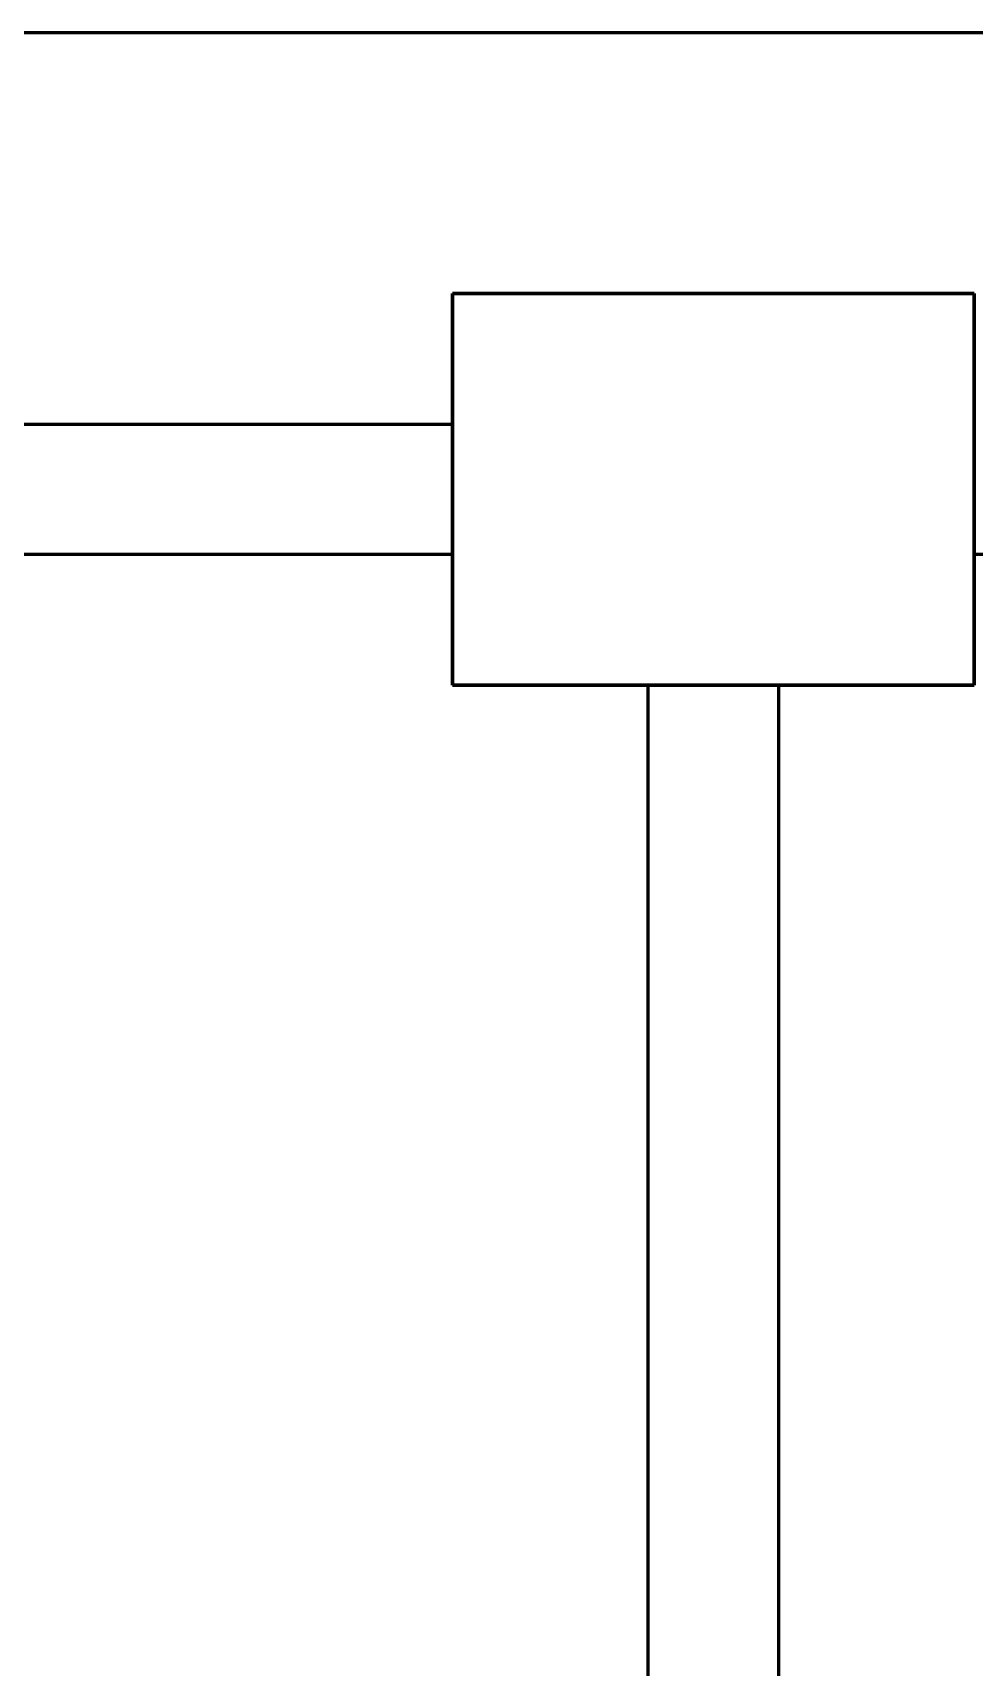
# Model space of a CAD drawing. Extents: x 0 to 297, y 0 to 292.
# Drawn here: x 81.03 to 84.64, y 108.25 to 114.52 of the extents above; entities that cross this region are included whole.
import ezdxf

# ---------------------------------------------------------------- set-up
doc = ezdxf.new("R2010")
doc.units = 0
doc.header["$MEASUREMENT"] = 0
doc.linetypes.add('K5LT_BASIC', pattern=[0])
doc.layers.add('Системный слой', color=7, linetype='Continuous')

# ---------------------------------------------------------------- blocks, each defined once
blk = doc.blocks.new('*U')
at = {"layer": 'Системный слой', "linetype": 'K5LT_BASIC', "lineweight": 60}
for p, q in [((84.6417, 113.5189), (82.6417, 113.5189)), ((82.6417, 113.5189), (82.6417, 112.0189)), ((84.6417, 113.5189), (82.6417, 113.5189)), ((82.6417, 113.5189), (82.6417, 112.0189)), ((84.6417, 112.0189), (84.6417, 113.5189)), ((84.6417, 112.0189), (84.6417, 113.5189)), ((82.6417, 112.0189), (84.6417, 112.0189)), ((82.6417, 112.0189), (84.6417, 112.0189))]:
    blk.add_line(p, q, dxfattribs=at)

msp = doc.modelspace()

# ---------------------------------------------------------------- linework, layer by layer
at = {"layer": 'Системный слой', "linetype": 'K5LT_BASIC', "lineweight": 60}
for p, q in [((114.642, 114.5189), (69.142, 114.5189)), ((84.6417, 113.5189), (82.6417, 113.5189)), ((82.6417, 112.0189), (82.6417, 113.5189)), ((82.6417, 113.5189), (82.6417, 112.0189)), ((82.6417, 113.5189), (84.6417, 113.5189)), ((84.6417, 113.5189), (82.6417, 113.5189)), ((82.6417, 112.0189), (82.6417, 113.5189)), ((82.6417, 113.5189), (82.6417, 112.0189)), ((82.6417, 113.5189), (84.6417, 113.5189)), ((84.6417, 113.5189), (84.6417, 112.0189)), ((84.6417, 113.5189), (84.6417, 112.0189)), ((84.6417, 113.5189), (84.6417, 112.0189)), ((84.6417, 113.5189), (84.6417, 112.0189)), ((76.6419, 113.019), (82.6419, 113.019)), ((82.6417, 112.5189), (76.6417, 112.5189)), ((90.6417, 112.5189), (84.6417, 112.5189)), ((84.6417, 112.0189), (82.6417, 112.0189)), ((82.6417, 112.0189), (84.6417, 112.0189)), ((82.6417, 112.0189), (84.6417, 112.0189)), ((84.6417, 112.0189), (82.6417, 112.0189)), ((82.6417, 112.0189), (84.6417, 112.0189)), ((82.6417, 112.0189), (84.6417, 112.0189)), ((83.8917, 112.0189), (83.1417, 112.0189)), ((84.6417, 112.0189), (83.1417, 112.0189)), ((83.8917, 112.0189), (83.1417, 112.0189)), ((83.3913, 112.0189), (83.3913, 100.5189)), ((83.3913, 112.0189), (83.3913, 106.5779)), ((83.8917, 112.0189), (83.8917, 100.5189)), ((84.142, 112.0193), (84.6417, 112.0189)), ((84.142, 112.0193), (84.6417, 112.0189))]:
    msp.add_line(p, q, dxfattribs=at)

# ---------------------------------------------------------------- block references
at = {"layer": 'Системный слой'}
msp.add_blockref('*U', (0, 0), dxfattribs=at)
msp.add_blockref('*U', (0, 0), dxfattribs=at)
msp.add_blockref('*U', (0, 0), dxfattribs=at)
msp.add_blockref('*U', (0, 0), dxfattribs=at)
msp.add_blockref('*U', (0, 0), dxfattribs=at)
msp.add_blockref('*U', (0, 0), dxfattribs=at)
msp.add_blockref('*U', (0, 0), dxfattribs=at)
msp.add_blockref('*U', (0, 0), dxfattribs=at)
msp.add_blockref('*U', (0, 0), dxfattribs=at)
msp.add_blockref('*U', (0, 0), dxfattribs=at)
msp.add_blockref('*U', (0, 0), dxfattribs=at)
msp.add_blockref('*U', (0, 0), dxfattribs=at)
msp.add_blockref('*U', (0, 0), dxfattribs=at)
msp.add_blockref('*U', (0, 0), dxfattribs=at)
msp.add_blockref('*U', (0, 0), dxfattribs=at)
msp.add_blockref('*U', (0, 0), dxfattribs=at)
msp.add_blockref('*U', (0, 0), dxfattribs=at)
msp.add_blockref('*U', (0, 0), dxfattribs=at)
msp.add_blockref('*U', (0, 0), dxfattribs=at)
msp.add_blockref('*U', (0, 0), dxfattribs=at)
msp.add_blockref('*U', (0, 0), dxfattribs=at)
msp.add_blockref('*U', (0, 0), dxfattribs=at)
msp.add_blockref('*U', (0, 0), dxfattribs=at)
msp.add_blockref('*U', (0, 0), dxfattribs=at)
msp.add_blockref('*U', (0, 0), dxfattribs=at)
msp.add_blockref('*U', (0, 0), dxfattribs=at)
msp.add_blockref('*U', (0, 0), dxfattribs=at)
msp.add_blockref('*U', (0, 0), dxfattribs=at)
msp.add_blockref('*U', (0, 0), dxfattribs=at)
msp.add_blockref('*U', (0, 0), dxfattribs=at)
msp.add_blockref('*U', (0, 0), dxfattribs=at)
msp.add_blockref('*U', (0, 0), dxfattribs=at)
msp.add_blockref('*U', (0, 0), dxfattribs=at)
msp.add_blockref('*U', (0, 0), dxfattribs=at)
msp.add_blockref('*U', (0, 0), dxfattribs=at)
msp.add_blockref('*U', (0, 0), dxfattribs=at)
msp.add_blockref('*U', (0, 0), dxfattribs=at)
msp.add_blockref('*U', (0, 0), dxfattribs=at)
msp.add_blockref('*U', (0, 0), dxfattribs=at)
msp.add_blockref('*U', (0, 0), dxfattribs=at)
msp.add_blockref('*U', (0, 0), dxfattribs=at)
msp.add_blockref('*U', (0, 0), dxfattribs=at)
msp.add_blockref('*U', (0, 0), dxfattribs=at)
msp.add_blockref('*U', (0, 0), dxfattribs=at)
msp.add_blockref('*U', (0, 0), dxfattribs=at)
msp.add_blockref('*U', (0, 0), dxfattribs=at)
msp.add_blockref('*U', (0, 0), dxfattribs=at)
msp.add_blockref('*U', (0, 0), dxfattribs=at)
msp.add_blockref('*U', (0, 0), dxfattribs=at)
msp.add_blockref('*U', (0, 0), dxfattribs=at)
msp.add_blockref('*U', (0, 0), dxfattribs=at)
msp.add_blockref('*U', (0, 0), dxfattribs=at)
msp.add_blockref('*U', (0, 0), dxfattribs=at)
msp.add_blockref('*U', (0, 0), dxfattribs=at)
msp.add_blockref('*U', (0, 0), dxfattribs=at)
msp.add_blockref('*U', (0, 0), dxfattribs=at)
msp.add_blockref('*U', (0, 0), dxfattribs=at)
msp.add_blockref('*U', (0, 0), dxfattribs=at)
msp.add_blockref('*U', (0, 0), dxfattribs=at)
msp.add_blockref('*U', (0, 0), dxfattribs=at)
msp.add_blockref('*U', (0, 0), dxfattribs=at)
msp.add_blockref('*U', (0, 0), dxfattribs=at)
msp.add_blockref('*U', (0, 0), dxfattribs=at)
msp.add_blockref('*U', (0, 0), dxfattribs=at)
msp.add_blockref('*U', (0, 0), dxfattribs=at)
msp.add_blockref('*U', (0, 0), dxfattribs=at)
msp.add_blockref('*U', (0, 0), dxfattribs=at)
msp.add_blockref('*U', (0, 0), dxfattribs=at)
msp.add_blockref('*U', (0, 0), dxfattribs=at)
msp.add_blockref('*U', (0, 0), dxfattribs=at)
msp.add_blockref('*U', (0, 0), dxfattribs=at)
msp.add_blockref('*U', (0, 0), dxfattribs=at)
msp.add_blockref('*U', (0, 0), dxfattribs=at)
msp.add_blockref('*U', (0, 0), dxfattribs=at)
msp.add_blockref('*U', (0, 0), dxfattribs=at)
msp.add_blockref('*U', (0, 0), dxfattribs=at)
msp.add_blockref('*U', (0, 0), dxfattribs=at)
msp.add_blockref('*U', (0, 0), dxfattribs=at)
msp.add_blockref('*U', (0, 0), dxfattribs=at)
msp.add_blockref('*U', (0, 0), dxfattribs=at)
msp.add_blockref('*U', (0, 0), dxfattribs=at)
msp.add_blockref('*U', (0, 0), dxfattribs=at)
msp.add_blockref('*U', (0, 0), dxfattribs=at)
msp.add_blockref('*U', (0, 0), dxfattribs=at)
msp.add_blockref('*U', (0, 0), dxfattribs=at)
msp.add_blockref('*U', (0, 0), dxfattribs=at)
msp.add_blockref('*U', (0, 0), dxfattribs=at)
msp.add_blockref('*U', (0, 0), dxfattribs=at)
msp.add_blockref('*U', (0, 0), dxfattribs=at)
msp.add_blockref('*U', (0, 0), dxfattribs=at)
msp.add_blockref('*U', (0, 0), dxfattribs=at)
msp.add_blockref('*U', (0, 0), dxfattribs=at)
msp.add_blockref('*U', (0, 0), dxfattribs=at)
msp.add_blockref('*U', (0, 0), dxfattribs=at)
msp.add_blockref('*U', (0, 0), dxfattribs=at)
msp.add_blockref('*U', (0, 0), dxfattribs=at)
msp.add_blockref('*U', (0, 0), dxfattribs=at)
msp.add_blockref('*U', (0, 0), dxfattribs=at)
msp.add_blockref('*U', (0, 0), dxfattribs=at)
msp.add_blockref('*U', (0, 0), dxfattribs=at)
msp.add_blockref('*U', (0, 0), dxfattribs=at)
msp.add_blockref('*U', (0, 0), dxfattribs=at)
msp.add_blockref('*U', (0, 0), dxfattribs=at)
msp.add_blockref('*U', (0, 0), dxfattribs=at)
msp.add_blockref('*U', (0, 0), dxfattribs=at)
msp.add_blockref('*U', (0, 0), dxfattribs=at)
msp.add_blockref('*U', (0, 0), dxfattribs=at)
msp.add_blockref('*U', (0, 0), dxfattribs=at)
msp.add_blockref('*U', (0, 0), dxfattribs=at)
msp.add_blockref('*U', (0, 0), dxfattribs=at)
msp.add_blockref('*U', (0, 0), dxfattribs=at)
msp.add_blockref('*U', (0, 0), dxfattribs=at)
msp.add_blockref('*U', (0, 0), dxfattribs=at)
msp.add_blockref('*U', (0, 0), dxfattribs=at)
msp.add_blockref('*U', (0, 0), dxfattribs=at)
msp.add_blockref('*U', (0, 0), dxfattribs=at)
msp.add_blockref('*U', (0, 0), dxfattribs=at)
msp.add_blockref('*U', (0, 0), dxfattribs=at)
msp.add_blockref('*U', (0, 0), dxfattribs=at)
msp.add_blockref('*U', (0, 0), dxfattribs=at)
msp.add_blockref('*U', (0, 0), dxfattribs=at)
msp.add_blockref('*U', (0, 0), dxfattribs=at)
msp.add_blockref('*U', (0, 0), dxfattribs=at)
msp.add_blockref('*U', (0, 0), dxfattribs=at)
msp.add_blockref('*U', (0, 0), dxfattribs=at)
msp.add_blockref('*U', (0, 0), dxfattribs=at)
msp.add_blockref('*U', (0, 0), dxfattribs=at)
msp.add_blockref('*U', (0, 0), dxfattribs=at)
msp.add_blockref('*U', (0, 0), dxfattribs=at)
msp.add_blockref('*U', (0, 0), dxfattribs=at)
msp.add_blockref('*U', (0, 0), dxfattribs=at)
msp.add_blockref('*U', (0, 0), dxfattribs=at)
msp.add_blockref('*U', (0, 0), dxfattribs=at)
msp.add_blockref('*U', (0, 0), dxfattribs=at)
msp.add_blockref('*U', (0, 0), dxfattribs=at)
msp.add_blockref('*U', (0, 0), dxfattribs=at)
msp.add_blockref('*U', (0, 0), dxfattribs=at)
msp.add_blockref('*U', (0, 0), dxfattribs=at)
msp.add_blockref('*U', (0, 0), dxfattribs=at)
msp.add_blockref('*U', (0, 0), dxfattribs=at)
msp.add_blockref('*U', (0, 0), dxfattribs=at)
msp.add_blockref('*U', (0, 0), dxfattribs=at)
msp.add_blockref('*U', (0, 0), dxfattribs=at)
msp.add_blockref('*U', (0, 0), dxfattribs=at)
msp.add_blockref('*U', (0, 0), dxfattribs=at)
msp.add_blockref('*U', (0, 0), dxfattribs=at)
msp.add_blockref('*U', (0, 0), dxfattribs=at)
msp.add_blockref('*U', (0, 0), dxfattribs=at)
msp.add_blockref('*U', (0, 0), dxfattribs=at)
msp.add_blockref('*U', (0, 0), dxfattribs=at)
msp.add_blockref('*U', (0, 0), dxfattribs=at)
msp.add_blockref('*U', (0, 0), dxfattribs=at)
msp.add_blockref('*U', (0, 0), dxfattribs=at)
msp.add_blockref('*U', (0, 0), dxfattribs=at)
msp.add_blockref('*U', (0, 0), dxfattribs=at)
msp.add_blockref('*U', (0, 0), dxfattribs=at)
msp.add_blockref('*U', (0, 0), dxfattribs=at)
msp.add_blockref('*U', (0, 0), dxfattribs=at)
msp.add_blockref('*U', (0, 0), dxfattribs=at)
msp.add_blockref('*U', (0, 0), dxfattribs=at)
msp.add_blockref('*U', (0, 0), dxfattribs=at)
msp.add_blockref('*U', (0, 0), dxfattribs=at)
msp.add_blockref('*U', (0, 0), dxfattribs=at)
msp.add_blockref('*U', (0, 0), dxfattribs=at)
msp.add_blockref('*U', (0, 0), dxfattribs=at)
msp.add_blockref('*U', (0, 0), dxfattribs=at)
msp.add_blockref('*U', (0, 0), dxfattribs=at)
msp.add_blockref('*U', (0, 0), dxfattribs=at)
msp.add_blockref('*U', (0, 0), dxfattribs=at)
msp.add_blockref('*U', (0, 0), dxfattribs=at)
msp.add_blockref('*U', (0, 0), dxfattribs=at)
msp.add_blockref('*U', (0, 0), dxfattribs=at)
msp.add_blockref('*U', (0, 0), dxfattribs=at)
msp.add_blockref('*U', (0, 0), dxfattribs=at)
msp.add_blockref('*U', (0, 0), dxfattribs=at)
msp.add_blockref('*U', (0, 0), dxfattribs=at)
msp.add_blockref('*U', (0, 0), dxfattribs=at)
msp.add_blockref('*U', (0, 0), dxfattribs=at)
msp.add_blockref('*U', (0, 0), dxfattribs=at)
msp.add_blockref('*U', (0, 0), dxfattribs=at)
msp.add_blockref('*U', (0, 0), dxfattribs=at)
msp.add_blockref('*U', (0, 0), dxfattribs=at)
msp.add_blockref('*U', (0, 0), dxfattribs=at)
msp.add_blockref('*U', (0, 0), dxfattribs=at)
msp.add_blockref('*U', (0, 0), dxfattribs=at)
msp.add_blockref('*U', (0, 0), dxfattribs=at)
msp.add_blockref('*U', (0, 0), dxfattribs=at)
msp.add_blockref('*U', (0, 0), dxfattribs=at)
msp.add_blockref('*U', (0, 0), dxfattribs=at)
msp.add_blockref('*U', (0, 0), dxfattribs=at)
msp.add_blockref('*U', (0, 0), dxfattribs=at)
msp.add_blockref('*U', (0, 0), dxfattribs=at)
msp.add_blockref('*U', (0, 0), dxfattribs=at)
msp.add_blockref('*U', (0, 0), dxfattribs=at)
msp.add_blockref('*U', (0, 0), dxfattribs=at)
msp.add_blockref('*U', (0, 0), dxfattribs=at)
msp.add_blockref('*U', (0, 0), dxfattribs=at)
msp.add_blockref('*U', (0, 0), dxfattribs=at)
msp.add_blockref('*U', (0, 0), dxfattribs=at)
msp.add_blockref('*U', (0, 0), dxfattribs=at)
msp.add_blockref('*U', (0, 0), dxfattribs=at)
msp.add_blockref('*U', (0, 0), dxfattribs=at)
msp.add_blockref('*U', (0, 0), dxfattribs=at)
msp.add_blockref('*U', (0, 0), dxfattribs=at)
msp.add_blockref('*U', (0, 0), dxfattribs=at)
msp.add_blockref('*U', (0, 0), dxfattribs=at)
msp.add_blockref('*U', (0, 0), dxfattribs=at)
msp.add_blockref('*U', (0, 0), dxfattribs=at)
msp.add_blockref('*U', (0, 0), dxfattribs=at)
msp.add_blockref('*U', (0, 0), dxfattribs=at)
msp.add_blockref('*U', (0, 0), dxfattribs=at)
msp.add_blockref('*U', (0, 0), dxfattribs=at)
msp.add_blockref('*U', (0, 0), dxfattribs=at)
msp.add_blockref('*U', (0, 0), dxfattribs=at)
msp.add_blockref('*U', (0, 0), dxfattribs=at)
msp.add_blockref('*U', (0, 0), dxfattribs=at)
msp.add_blockref('*U', (0, 0), dxfattribs=at)
msp.add_blockref('*U', (0, 0), dxfattribs=at)
msp.add_blockref('*U', (0, 0), dxfattribs=at)
msp.add_blockref('*U', (0, 0), dxfattribs=at)
msp.add_blockref('*U', (0, 0), dxfattribs=at)
msp.add_blockref('*U', (0, 0), dxfattribs=at)
msp.add_blockref('*U', (0, 0), dxfattribs=at)
msp.add_blockref('*U', (0, 0), dxfattribs=at)
msp.add_blockref('*U', (0, 0), dxfattribs=at)
msp.add_blockref('*U', (0, 0), dxfattribs=at)
msp.add_blockref('*U', (0, 0), dxfattribs=at)
msp.add_blockref('*U', (0, 0), dxfattribs=at)
msp.add_blockref('*U', (0, 0), dxfattribs=at)
msp.add_blockref('*U', (0, 0), dxfattribs=at)
msp.add_blockref('*U', (0, 0), dxfattribs=at)
msp.add_blockref('*U', (0, 0), dxfattribs=at)
msp.add_blockref('*U', (0, 0), dxfattribs=at)
msp.add_blockref('*U', (0, 0), dxfattribs=at)
msp.add_blockref('*U', (0, 0), dxfattribs=at)
msp.add_blockref('*U', (0, 0), dxfattribs=at)
msp.add_blockref('*U', (0, 0), dxfattribs=at)
msp.add_blockref('*U', (0, 0), dxfattribs=at)
msp.add_blockref('*U', (0, 0), dxfattribs=at)
msp.add_blockref('*U', (0, 0), dxfattribs=at)
msp.add_blockref('*U', (0, 0), dxfattribs=at)
msp.add_blockref('*U', (0, 0), dxfattribs=at)
msp.add_blockref('*U', (0, 0), dxfattribs=at)
msp.add_blockref('*U', (0, 0), dxfattribs=at)
msp.add_blockref('*U', (0, 0), dxfattribs=at)
msp.add_blockref('*U', (0, 0), dxfattribs=at)
msp.add_blockref('*U', (0, 0), dxfattribs=at)
msp.add_blockref('*U', (0, 0), dxfattribs=at)
msp.add_blockref('*U', (0, 0), dxfattribs=at)
msp.add_blockref('*U', (0, 0), dxfattribs=at)
msp.add_blockref('*U', (0, 0), dxfattribs=at)
msp.add_blockref('*U', (0, 0), dxfattribs=at)
msp.add_blockref('*U', (0, 0), dxfattribs=at)
msp.add_blockref('*U', (0, 0), dxfattribs=at)
msp.add_blockref('*U', (0, 0), dxfattribs=at)
msp.add_blockref('*U', (0, 0), dxfattribs=at)
msp.add_blockref('*U', (0, 0), dxfattribs=at)
msp.add_blockref('*U', (0, 0), dxfattribs=at)
msp.add_blockref('*U', (0, 0), dxfattribs=at)
msp.add_blockref('*U', (0, 0), dxfattribs=at)
msp.add_blockref('*U', (0, 0), dxfattribs=at)
msp.add_blockref('*U', (0, 0), dxfattribs=at)
msp.add_blockref('*U', (0, 0), dxfattribs=at)
msp.add_blockref('*U', (0, 0), dxfattribs=at)
msp.add_blockref('*U', (0, 0), dxfattribs=at)
msp.add_blockref('*U', (0, 0), dxfattribs=at)
msp.add_blockref('*U', (0, 0), dxfattribs=at)
msp.add_blockref('*U', (0, 0), dxfattribs=at)
msp.add_blockref('*U', (0, 0), dxfattribs=at)
msp.add_blockref('*U', (0, 0), dxfattribs=at)
msp.add_blockref('*U', (0, 0), dxfattribs=at)
msp.add_blockref('*U', (0, 0), dxfattribs=at)
msp.add_blockref('*U', (0, 0), dxfattribs=at)
msp.add_blockref('*U', (0, 0), dxfattribs=at)
msp.add_blockref('*U', (0, 0), dxfattribs=at)
msp.add_blockref('*U', (0, 0), dxfattribs=at)
msp.add_blockref('*U', (0, 0), dxfattribs=at)
msp.add_blockref('*U', (0, 0), dxfattribs=at)
msp.add_blockref('*U', (0, 0), dxfattribs=at)
msp.add_blockref('*U', (0, 0), dxfattribs=at)
msp.add_blockref('*U', (0, 0), dxfattribs=at)
msp.add_blockref('*U', (0, 0), dxfattribs=at)
msp.add_blockref('*U', (0, 0), dxfattribs=at)
msp.add_blockref('*U', (0, 0), dxfattribs=at)
msp.add_blockref('*U', (0, 0), dxfattribs=at)
msp.add_blockref('*U', (0, 0), dxfattribs=at)
msp.add_blockref('*U', (0, 0), dxfattribs=at)
msp.add_blockref('*U', (0, 0), dxfattribs=at)
msp.add_blockref('*U', (0, 0), dxfattribs=at)
msp.add_blockref('*U', (0, 0), dxfattribs=at)
msp.add_blockref('*U', (0, 0), dxfattribs=at)
msp.add_blockref('*U', (0, 0), dxfattribs=at)
msp.add_blockref('*U', (0, 0), dxfattribs=at)
msp.add_blockref('*U', (0, 0), dxfattribs=at)
msp.add_blockref('*U', (0, 0), dxfattribs=at)
msp.add_blockref('*U', (0, 0), dxfattribs=at)
msp.add_blockref('*U', (0, 0), dxfattribs=at)
msp.add_blockref('*U', (0, 0), dxfattribs=at)
msp.add_blockref('*U', (0, 0), dxfattribs=at)
msp.add_blockref('*U', (0, 0), dxfattribs=at)
msp.add_blockref('*U', (0, 0), dxfattribs=at)
msp.add_blockref('*U', (0, 0), dxfattribs=at)
msp.add_blockref('*U', (0, 0), dxfattribs=at)
msp.add_blockref('*U', (0, 0), dxfattribs=at)
msp.add_blockref('*U', (0, 0), dxfattribs=at)
msp.add_blockref('*U', (0, 0), dxfattribs=at)
msp.add_blockref('*U', (0, 0), dxfattribs=at)
msp.add_blockref('*U', (0, 0), dxfattribs=at)
msp.add_blockref('*U', (0, 0), dxfattribs=at)
msp.add_blockref('*U', (0, 0), dxfattribs=at)
msp.add_blockref('*U', (0, 0), dxfattribs=at)
msp.add_blockref('*U', (0, 0), dxfattribs=at)
msp.add_blockref('*U', (0, 0), dxfattribs=at)
msp.add_blockref('*U', (0, 0), dxfattribs=at)
msp.add_blockref('*U', (0, 0), dxfattribs=at)
msp.add_blockref('*U', (0, 0), dxfattribs=at)
msp.add_blockref('*U', (0, 0), dxfattribs=at)
msp.add_blockref('*U', (0, 0), dxfattribs=at)
msp.add_blockref('*U', (0, 0), dxfattribs=at)
msp.add_blockref('*U', (0, 0), dxfattribs=at)
msp.add_blockref('*U', (0, 0), dxfattribs=at)
msp.add_blockref('*U', (0, 0), dxfattribs=at)
msp.add_blockref('*U', (0, 0), dxfattribs=at)
msp.add_blockref('*U', (0, 0), dxfattribs=at)
msp.add_blockref('*U', (0, 0), dxfattribs=at)
msp.add_blockref('*U', (0, 0), dxfattribs=at)
msp.add_blockref('*U', (0, 0), dxfattribs=at)
msp.add_blockref('*U', (0, 0), dxfattribs=at)
msp.add_blockref('*U', (0, 0), dxfattribs=at)
msp.add_blockref('*U', (0, 0), dxfattribs=at)
msp.add_blockref('*U', (0, 0), dxfattribs=at)
msp.add_blockref('*U', (0, 0), dxfattribs=at)
msp.add_blockref('*U', (0, 0), dxfattribs=at)
msp.add_blockref('*U', (0, 0), dxfattribs=at)
msp.add_blockref('*U', (0, 0), dxfattribs=at)
msp.add_blockref('*U', (0, 0), dxfattribs=at)
msp.add_blockref('*U', (0, 0), dxfattribs=at)
msp.add_blockref('*U', (0, 0), dxfattribs=at)
msp.add_blockref('*U', (0, 0), dxfattribs=at)
msp.add_blockref('*U', (0, 0), dxfattribs=at)
msp.add_blockref('*U', (0, 0), dxfattribs=at)
msp.add_blockref('*U', (0, 0), dxfattribs=at)
msp.add_blockref('*U', (0, 0), dxfattribs=at)
msp.add_blockref('*U', (0, 0), dxfattribs=at)
msp.add_blockref('*U', (0, 0), dxfattribs=at)
msp.add_blockref('*U', (0, 0), dxfattribs=at)
msp.add_blockref('*U', (0, 0), dxfattribs=at)
msp.add_blockref('*U', (0, 0), dxfattribs=at)
msp.add_blockref('*U', (0, 0), dxfattribs=at)
msp.add_blockref('*U', (0, 0), dxfattribs=at)
msp.add_blockref('*U', (0, 0), dxfattribs=at)
msp.add_blockref('*U', (0, 0), dxfattribs=at)
msp.add_blockref('*U', (0, 0), dxfattribs=at)
msp.add_blockref('*U', (0, 0), dxfattribs=at)
msp.add_blockref('*U', (0, 0), dxfattribs=at)
msp.add_blockref('*U', (0, 0), dxfattribs=at)
msp.add_blockref('*U', (0, 0), dxfattribs=at)
msp.add_blockref('*U', (0, 0), dxfattribs=at)
msp.add_blockref('*U', (0, 0), dxfattribs=at)
msp.add_blockref('*U', (0, 0), dxfattribs=at)
msp.add_blockref('*U', (0, 0), dxfattribs=at)
msp.add_blockref('*U', (0, 0), dxfattribs=at)
msp.add_blockref('*U', (0, 0), dxfattribs=at)
msp.add_blockref('*U', (0, 0), dxfattribs=at)

doc.saveas('drawing.dxf')
